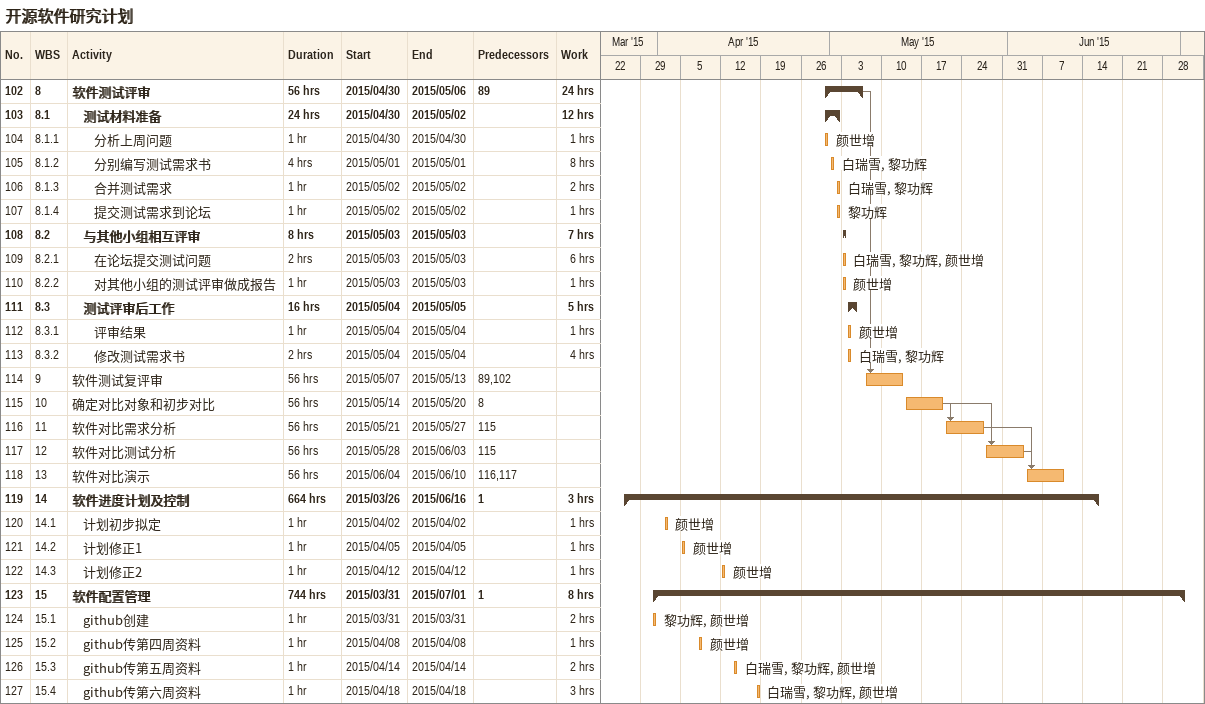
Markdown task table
开源软件研究计划

| ID | WBS | Task | Duration | Start | Finish | Predecessors | Resources | Work (h) |
|---|---|---|---|---|---|---|---|---|
| 102 | 8 | **软件测试评审** | 56h | 2015-04-30 | 2015-05-06 | 89 |  | 24 |
| 103 | 8.1 | **测试材料准备** | 24h | 2015-04-30 | 2015-05-02 |  |  | 12 |
| 104 | 8.1.1 | 分析上周问题 | 1h | 2015-04-30 | 2015-04-30 |  | 颜世增 | 1 |
| 105 | 8.1.2 | 分别编写测试需求书 | 4h | 2015-05-01 | 2015-05-01 |  | 白瑞雪, 黎功辉 | 8 |
| 106 | 8.1.3 | 合并测试需求 | 1h | 2015-05-02 | 2015-05-02 |  | 白瑞雪, 黎功辉 | 2 |
| 107 | 8.1.4 | 提交测试需求到论坛 | 1h | 2015-05-02 | 2015-05-02 |  | 黎功辉 | 1 |
| 108 | 8.2 | **与其他小组相互评审** | 8h | 2015-05-03 | 2015-05-03 |  |  | 7 |
| 109 | 8.2.1 | 在论坛提交测试问题 | 2h | 2015-05-03 | 2015-05-03 |  | 白瑞雪, 黎功辉, 颜世增 | 6 |
| 110 | 8.2.2 | 对其他小组的测试评审做成报告 | 1h | 2015-05-03 | 2015-05-03 |  | 颜世增 | 1 |
| 111 | 8.3 | **测试评审后工作** | 16h | 2015-05-04 | 2015-05-05 |  |  | 5 |
| 112 | 8.3.1 | 评审结果 | 1h | 2015-05-04 | 2015-05-04 |  | 颜世增 | 1 |
| 113 | 8.3.2 | 修改测试需求书 | 2h | 2015-05-04 | 2015-05-04 |  | 白瑞雪, 黎功辉 | 4 |
| 114 | 9 | 软件测试复评审 | 56h | 2015-05-07 | 2015-05-13 | 89, 102 |  |  |
| 115 | 10 | 确定对比对象和初步对比 | 56h | 2015-05-14 | 2015-05-20 | 8 |  |  |
| 116 | 11 | 软件对比需求分析 | 56h | 2015-05-21 | 2015-05-27 | 115 |  |  |
| 117 | 12 | 软件对比测试分析 | 56h | 2015-05-28 | 2015-06-03 | 115 |  |  |
| 118 | 13 | 软件对比演示 | 56h | 2015-06-04 | 2015-06-10 | 116, 117 |  |  |
| 119 | 14 | **软件进度计划及控制** | 664h | 2015-03-26 | 2015-06-16 | 1 |  | 3 |
| 120 | 14.1 | 计划初步拟定 | 1h | 2015-04-02 | 2015-04-02 |  | 颜世增 | 1 |
| 121 | 14.2 | 计划修正1 | 1h | 2015-04-05 | 2015-04-05 |  | 颜世增 | 1 |
| 122 | 14.3 | 计划修正2 | 1h | 2015-04-12 | 2015-04-12 |  | 颜世增 | 1 |
| 123 | 15 | **软件配置管理** | 744h | 2015-03-31 | 2015-07-01 | 1 |  | 8 |
| 124 | 15.1 | github创建 | 1h | 2015-03-31 | 2015-03-31 |  | 黎功辉, 颜世增 | 2 |
| 125 | 15.2 | github传第四周资料 | 1h | 2015-04-08 | 2015-04-08 |  | 颜世增 | 1 |
| 126 | 15.3 | github传第五周资料 | 1h | 2015-04-14 | 2015-04-14 |  | 白瑞雪, 黎功辉, 颜世增 | 2 |
| 127 | 15.4 | github传第六周资料 | 1h | 2015-04-18 | 2015-04-18 |  | 白瑞雪, 黎功辉, 颜世增 | 3 |
